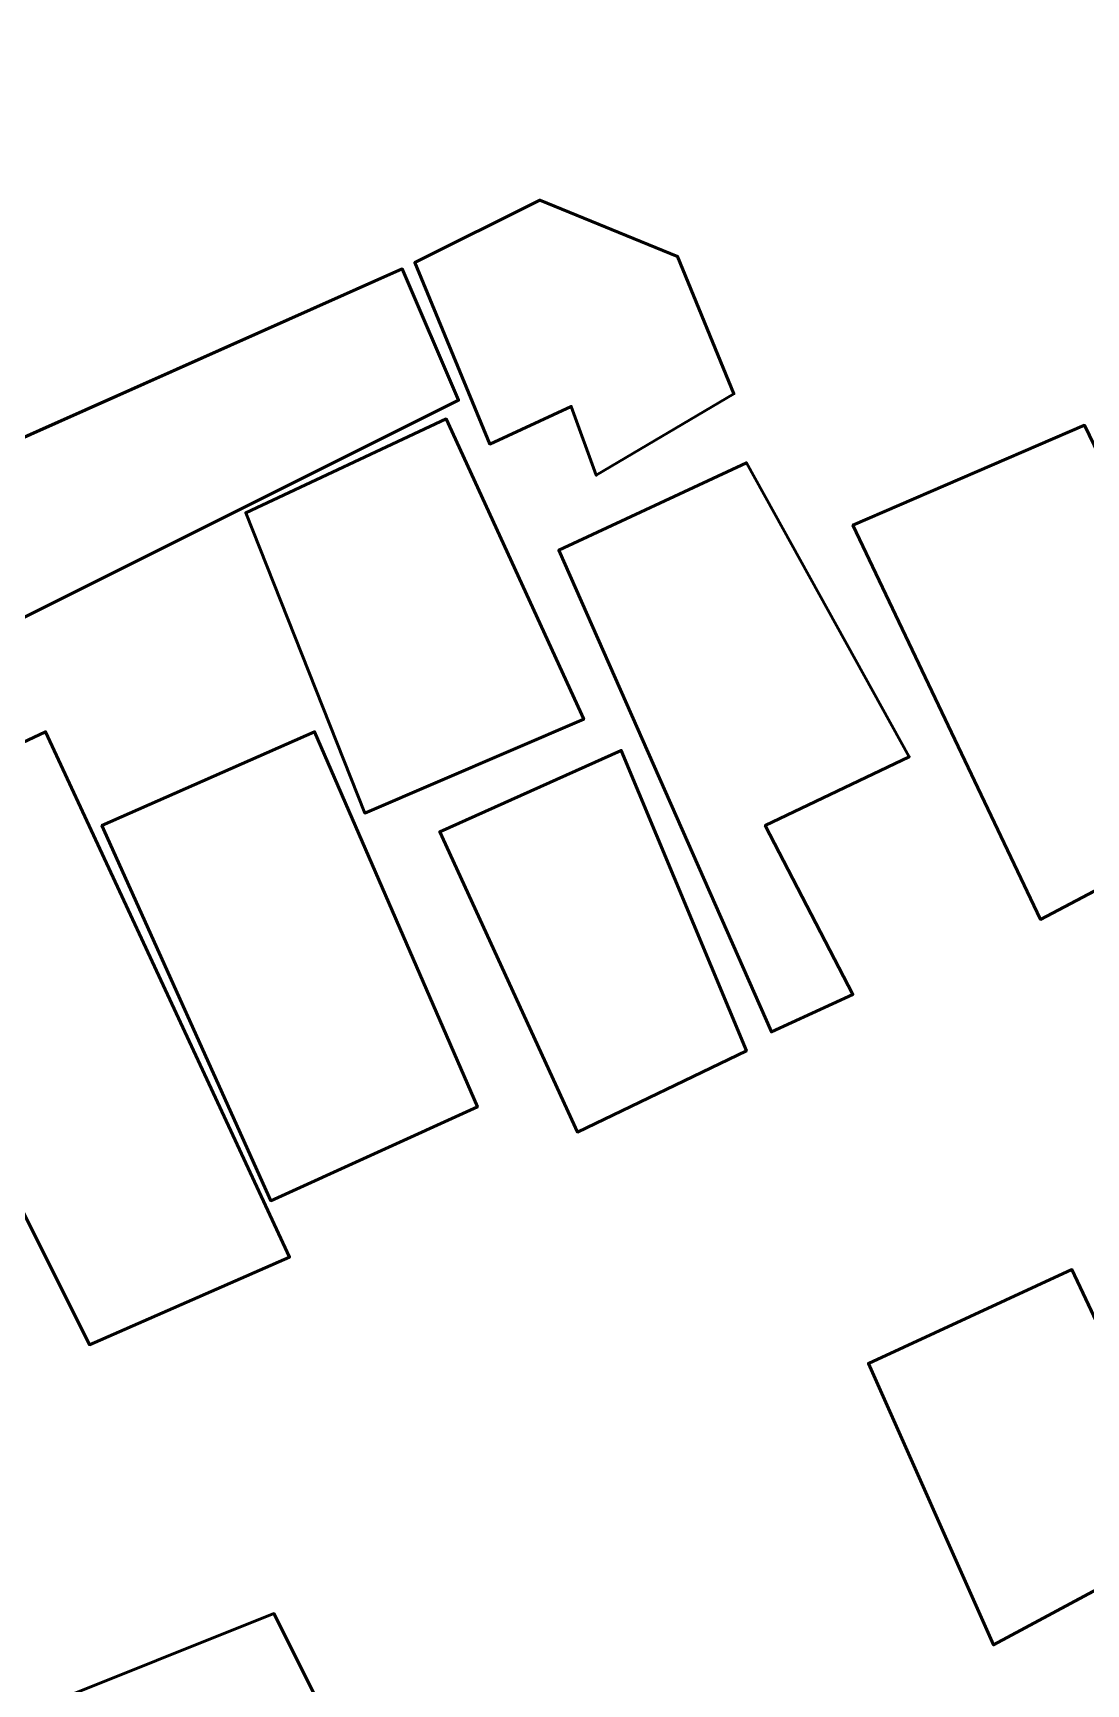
# Model space of a CAD drawing. Header units: metres. Extents: x -246 to 254, y -250 to 250.
# Drawn here: x 51.3 to 85, y 142.2 to 195 of the extents above; entities that cross this region are included whole.
import ezdxf

# ---------------------------------------------------------------- set-up
doc = ezdxf.new("R2010")
doc.units = ezdxf.units.M
doc.header["$LTSCALE"] = 5.08
doc.layers.add('一般', color=7, linetype='Continuous', lineweight=5)

# ---------------------------------------------------------------- blocks, each defined once
blk = doc.blocks.new('市街地地図 (3D)')
at = {"layer": '一般', "color": 31, "linetype": 'Continuous', "lineweight": 50}
for points in [[(41, 225.2), (41, 225.2, 6), (37, 223.2, 6), (37, 223.2)], [(45.4, 223.4), (45.4, 223.4, 6), (41, 225.2, 6), (41, 225.2)], [(47.2, 219), (47.2, 219, 6), (45.4, 223.4, 6), (45.4, 223.4)], [(36.6, 223), (36.6, 223, 5.4), (14.6, 213.2, 5.4), (14.6, 213.2)], [(38.4, 218.8), (38.4, 218.8, 5.4), (36.6, 223, 5.4), (36.6, 223)], [(37, 223.2), (37, 223.2, 6), (39.4, 217.4, 6), (39.4, 217.4)], [(23.6, 211.4), (23.6, 211.4, 5.4), (38.4, 218.8, 5.4), (38.4, 218.8)], [(39.4, 217.4), (39.4, 217.4, 6), (42, 218.6, 6), (42, 218.6)], [(42, 218.6), (42, 218.6, 6), (42.8, 216.4, 6), (42.8, 216.4)], [(42.8, 216.4), (42.8, 216.4, 6), (47.2, 219, 6), (47.2, 219)], [(38, 218.2), (38, 218.2, 6), (31.6, 215.2, 6), (31.6, 215.2)], [(42.4, 208.6), (42.4, 208.6, 6), (38, 218.2, 6), (38, 218.2)], [(58.4, 218), (58.4, 218, 6), (51, 214.8, 6), (51, 214.8)], [(64.2, 206), (64.2, 206, 6), (58.4, 218, 6), (58.4, 218)], [(41.6, 214), (41.6, 214, 6), (47.6, 216.8, 6), (47.6, 216.8)], [(47.6, 216.8), (47.6, 216.8, 6), (52.8, 207.4, 6), (52.8, 207.4)], [(31.6, 215.2), (31.6, 215.2, 6), (35.4, 205.6, 6), (35.4, 205.6)], [(51, 214.8), (51, 214.8, 6), (57, 202.2, 6), (57, 202.2)], [(48.4, 198.6), (48.4, 198.6, 6), (41.6, 214, 6), (41.6, 214)], [(35.4, 205.6), (35.4, 205.6, 6), (42.4, 208.6, 6), (42.4, 208.6)], [(18.4, 205), (18.4, 205, 6), (25.2, 208.2, 6), (25.2, 208.2)], [(25.2, 208.2), (25.2, 208.2, 6), (33, 191.4, 6), (33, 191.4)], [(33.8, 208.2), (33.8, 208.2, 4.8), (27, 205.2, 4.8), (27, 205.2)], [(39, 196.2), (39, 196.2, 4.8), (33.8, 208.2, 4.8), (33.8, 208.2)], [(43.6, 207.6), (43.6, 207.6, 6), (37.8, 205, 6), (37.8, 205)], [(47.6, 198), (47.6, 198, 6), (43.6, 207.6, 6), (43.6, 207.6)], [(52.8, 207.4), (52.8, 207.4, 6), (48.2, 205.2, 6), (48.2, 205.2)], [(57, 202.2), (57, 202.2, 6), (64.2, 206, 6), (64.2, 206)], [(26.6, 188.6), (26.6, 188.6, 6), (18.4, 205, 6), (18.4, 205)], [(27, 205.2), (27, 205.2, 4.8), (32.4, 193.2, 4.8), (32.4, 193.2)], [(37.8, 205), (37.8, 205, 6), (42.2, 195.4, 6), (42.2, 195.4)], [(48.2, 205.2), (48.2, 205.2, 6), (51, 199.8, 6), (51, 199.8)], [(51, 199.8), (51, 199.8, 6), (48.4, 198.6, 6), (48.4, 198.6)], [(42.2, 195.4), (42.2, 195.4, 6), (47.6, 198, 6), (47.6, 198)], [(32.4, 193.2), (32.4, 193.2, 4.8), (39, 196.2, 4.8), (39, 196.2)], [(33, 191.4), (33, 191.4, 6), (26.6, 188.6, 6), (26.6, 188.6)], [(58, 191), (58, 191, 6), (51.5, 188, 6), (51.5, 188)], [(62, 182.5), (62, 182.5, 6), (58, 191, 6), (58, 191)], [(51.5, 188), (51.5, 188, 6), (55.5, 179, 6), (55.5, 179)], [(55.5, 179), (55.5, 179, 6), (62, 182.5, 6), (62, 182.5)], [(32.5, 180), (32.5, 180, 6), (25, 177, 6), (25, 177)], [(36, 173), (36, 173, 6), (32.5, 180, 6), (32.5, 180)]]:
    blk.add_3dface(points, dxfattribs=at)
for points, invisible_edges in [([(37, 223.2, 6), (42, 218.6, 6), (41, 225.2, 6), (37, 223.2, 6)], 11), ([(37, 223.2), (42, 218.6), (41, 225.2), (37, 223.2)], 11), ([(42, 218.6, 6), (45.4, 223.4, 6), (41, 225.2, 6), (42, 218.6, 6)], 13), ([(42, 218.6), (45.4, 223.4), (41, 225.2), (42, 218.6)], 13), ([(42, 218.6, 6), (47.2, 219, 6), (45.4, 223.4, 6), (42, 218.6, 6)], 13), ([(42, 218.6), (47.2, 219), (45.4, 223.4), (42, 218.6)], 13), ([(36.6, 223, 5.4), (14.6, 213.2, 5.4), (23.6, 211.4, 5.4), (36.6, 223, 5.4)], 14), ([(36.6, 223), (14.6, 213.2), (23.6, 211.4), (36.6, 223)], 14), ([(23.6, 211.4, 5.4), (38.4, 218.8, 5.4), (36.6, 223, 5.4), (23.6, 211.4, 5.4)], 12), ([(23.6, 211.4), (38.4, 218.8), (36.6, 223), (23.6, 211.4)], 12), ([(37, 223.2, 6), (39.4, 217.4, 6), (42, 218.6, 6), (37, 223.2, 6)], 12), ([(37, 223.2), (39.4, 217.4), (42, 218.6), (37, 223.2)], 12), ([(42, 218.6, 6), (42.8, 216.4, 6), (47.2, 219, 6), (42, 218.6, 6)], 12), ([(42, 218.6), (42.8, 216.4), (47.2, 219), (42, 218.6)], 12), ([(31.6, 215.2, 6), (35.4, 205.6, 6), (42.4, 208.6, 6), (38, 218.2, 6)], 8), ([(31.6, 215.2), (35.4, 205.6), (42.4, 208.6), (38, 218.2)], 8), ([(51, 214.8, 6), (57, 202.2, 6), (64.2, 206, 6), (58.4, 218, 6)], 8), ([(51, 214.8), (57, 202.2), (64.2, 206), (58.4, 218)], 8), ([(47.6, 216.8, 6), (41.6, 214, 6), (48.2, 205.2, 6), (47.6, 216.8, 6)], 14), ([(47.6, 216.8), (41.6, 214), (48.2, 205.2), (47.6, 216.8)], 14), ([(48.2, 205.2, 6), (52.8, 207.4, 6), (47.6, 216.8, 6), (48.2, 205.2, 6)], 12), ([(48.2, 205.2), (52.8, 207.4), (47.6, 216.8), (48.2, 205.2)], 12), ([(41.6, 214, 6), (48.4, 198.6, 6), (48.2, 205.2, 6), (41.6, 214, 6)], 14), ([(41.6, 214), (48.4, 198.6), (48.2, 205.2), (41.6, 214)], 14), ([(25.2, 208.2, 6), (33, 191.4, 6), (26.6, 188.6, 6), (18.4, 205, 6)], 8), ([(25.2, 208.2), (33, 191.4), (26.6, 188.6), (18.4, 205)], 8), ([(27, 205.2, 4.8), (32.4, 193.2, 4.8), (39, 196.2, 4.8), (33.8, 208.2, 4.8)], 8), ([(27, 205.2), (32.4, 193.2), (39, 196.2), (33.8, 208.2)], 8), ([(37.8, 205, 6), (42.2, 195.4, 6), (47.6, 198, 6), (43.6, 207.6, 6)], 8), ([(37.8, 205), (42.2, 195.4), (47.6, 198), (43.6, 207.6)], 8), ([(48.4, 198.6, 6), (51, 199.8, 6), (48.2, 205.2, 6), (48.4, 198.6, 6)], 12), ([(48.4, 198.6), (51, 199.8), (48.2, 205.2), (48.4, 198.6)], 12), ([(51.5, 188, 6), (55.5, 179, 6), (62, 182.5, 6), (58, 191, 6)], 8), ([(51.5, 188), (55.5, 179), (62, 182.5), (58, 191)], 8), ([(25, 177, 6), (28, 170, 6), (36, 173, 6), (32.5, 180, 6)], 8), ([(25, 177), (28, 170), (36, 173), (32.5, 180)], 8)]:
    blk.add_3dface(points, dxfattribs=dict(at, invisible_edges=invisible_edges))
blk = doc.blocks.new('アーケイド (3D)')
at = {"layer": '一般', "color": 1}
blk.add_blockref('市街地地図 (3D)', (0, 0), dxfattribs=at)
blk = doc.blocks.new('敷地 (3D)')
at = {"layer": '一般', "color": 19, "linetype": 'Continuous', "lineweight": 50}
for points in [[(-272.5, 285.5, 0.1), (227.5, 285.5, 0.1), (227.5, -214.5, 0.1), (-272.5, -214.5, 0.1)], [(-272.5, 285.5), (227.5, 285.5), (227.5, -214.5), (-272.5, -214.5)]]:
    blk.add_3dface(points, dxfattribs=at)
blk = doc.blocks.new('高層建築・集合住宅 (3D)')
at = {"layer": '一般', "color": 7}
for name, p in [('敷地 (3D)', (0, 0)), ('アーケイド (3D)', (0, 0, 2.4)), ('市街地地図 (3D)', (0, 0))]:
    blk.add_blockref(name, p, dxfattribs=at)
at = {"layer": '一般', "color": 1}
for name, p in [('アーケイド (3D)', (0, 0, 2.4)), ('市街地地図 (3D)', (0, 0)), ('アーケイド (3D)', (0, 0, 2.4)), ('市街地地図 (3D)', (0, 0))]:
    blk.add_blockref(name, p, dxfattribs=at)
at = {"layer": '一般', "color": 31}
for name, p in [('アーケイド (3D)', (0, 0, 2.4)), ('市街地地図 (3D)', (0, 0))]:
    blk.add_blockref(name, p, dxfattribs=at)

msp = doc.modelspace()

# ---------------------------------------------------------------- block references
at = {"layer": '一般', "color": 7}
for name, p in [('高層建築・集合住宅 (3D)', (26.5, -35.5)), ('アーケイド (3D)', (26.5, -35.5, 2.4)), ('市街地地図 (3D)', (26.5, -35.5))]:
    msp.add_blockref(name, p, dxfattribs=at)

doc.saveas('drawing.dxf')
